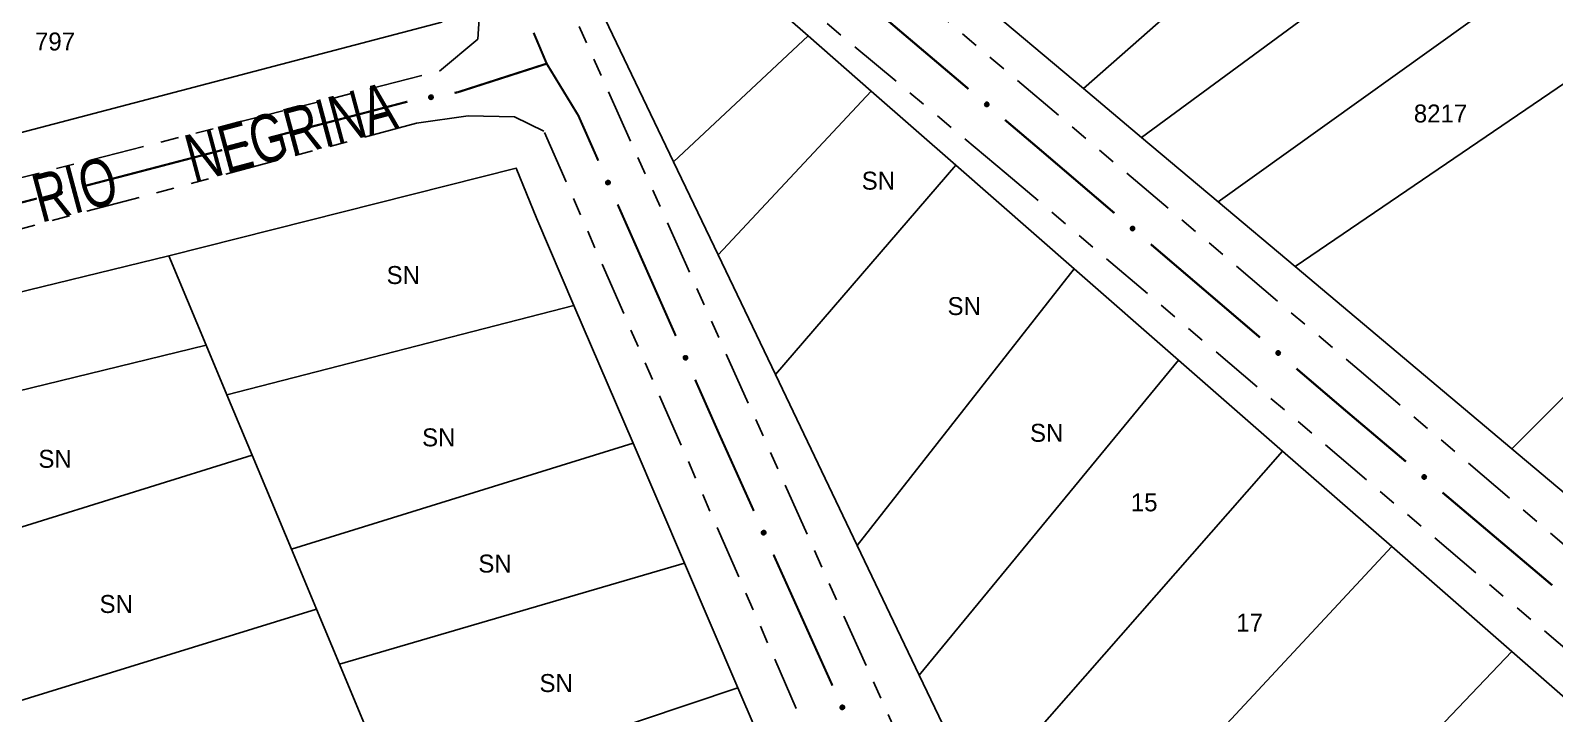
# Model space of a CAD drawing. Extents: x 204373 to 205952, y 4873300 to 4875179.
# Drawn here: x 205189.3 to 205316.6, y 4874178.3 to 4874235.3 of the extents above; entities that cross this region are included whole.
import ezdxf
from ezdxf.enums import TextEntityAlignment as Align

# ---------------------------------------------------------------- set-up
doc = ezdxf.new("R2010")
doc.units = 0
doc.header["$LTSCALE"] = 1.5
doc.header["$MEASUREMENT"] = 0
doc.linetypes.add('TRACO_25', pattern=[8, 3, -1, 1, -1, 1, -1])
for name, color, linetype in [('CD_MALHA_LOTES', 7, 'CONTINUOUS'), ('RU-QUADRA', 220, 'CONTINUOUS'), ('SV-EIXO-RUA-N-PAV', 6, 'CONTINUOUS'), ('SV-RUA-NAO-PAV', 7, 'CONTINUOUS'), ('SV-TXT-RUA-N-PAV', 7, 'CONTINUOUS'), ('Th_NmrPort', 1, 'CONTINUOUS')]:
    doc.layers.add(name, color=color, linetype=linetype)
doc.styles.add('ARIAL', font='ARIAL.SHX')

msp = doc.modelspace()

# ---------------------------------------------------------------- linework, layer by layer
at = {"layer": 'CD_MALHA_LOTES', "linetype": 'Continuous', "flags": 128}
for points in [[(205277.241737, 4874230.482253), (205303.796067, 4874253.879394)], [(205254.239624, 4874234.868738), (205234.524839, 4874252.116329), (205233.341826, 4874252.48602), (205232.084876, 4874252.338144), (205231.345493, 4874251.894514), (205230.753987, 4874250.933317), (205230.901864, 4874249.602428), (205242.985521, 4874224.366136)], [(205282.094835, 4874226.400508), (205309.829691, 4874246.833325)], [(205223.626814, 4874236.013808), (205165.463718, 4874220.76452), (205155.909065, 4874242.526014)], [(205288.486541, 4874221.024703), (205315.415102, 4874240.310679)], [(205277.241737, 4874230.482253), (205268.06684, 4874238.198887)], [(205242.985521, 4874224.366136), (205254.239624, 4874234.868738)], [(205254.239624, 4874234.868738), (205259.498115, 4874230.268318)], [(205294.915283, 4874215.617747), (205322.110317, 4874234.119899)], [(205246.711004, 4874216.585593), (205259.498115, 4874230.268318)], [(205259.498115, 4874230.268318), (205266.565296, 4874224.085555)], [(205282.094835, 4874226.400508), (205277.241737, 4874230.482253)], [(205288.486541, 4874221.024703), (205282.094835, 4874226.400508)], [(205200.823622, 4874216.507122), (205229.850079, 4874223.819339)], [(205229.850079, 4874223.819339), (205231.55851, 4874219.602788), (205234.674519, 4874212.344629)], [(205246.711004, 4874216.585593), (205242.985521, 4874224.366136)], [(205251.496605, 4874206.591035), (205266.565296, 4874224.085555)], [(205266.565296, 4874224.085555), (205276.467192, 4874215.422826)], [(205313.025006, 4874200.386391), (205334.929156, 4874222.266862)], [(205294.915283, 4874215.617747), (205288.486541, 4874221.024703)], [(205200.823622, 4874216.507122), (205170.22402, 4874209.046638)], [(205203.946997, 4874209.035695), (205200.823622, 4874216.507122)], [(205251.496605, 4874206.591035), (205246.711004, 4874216.585593)], [(205313.025006, 4874200.386391), (205294.915283, 4874215.617747)], [(205258.338128, 4874192.302754), (205276.467192, 4874215.422826)], [(205276.467192, 4874215.422826), (205285.178129, 4874207.802014)], [(205205.678217, 4874204.894442), (205234.674519, 4874212.344629)], [(205234.674519, 4874212.344629), (205239.606176, 4874200.857261)], [(205173.48534, 4874201.605423), (205203.946997, 4874209.035695)], [(205205.678217, 4874204.894442), (205203.946997, 4874209.035695)], [(205263.515766, 4874181.489439), (205285.178129, 4874207.802014)], [(205285.178129, 4874207.802014), (205293.873366, 4874200.194937)], [(205258.338128, 4874192.302754), (205251.496605, 4874206.591035)], [(205207.786538, 4874199.851126), (205205.678217, 4874204.894442)], [(205211.065699, 4874192.007045), (205239.606176, 4874200.857261)], [(205239.606176, 4874200.857261), (205243.908092, 4874190.836756)], [(205323.848687, 4874191.28303), (205313.025006, 4874200.386391)], [(205178.27239, 4874190.683017), (205207.786538, 4874199.851126)], [(205211.065699, 4874192.007045), (205207.786538, 4874199.851126)], [(205268.444147, 4874171.196688), (205293.873366, 4874200.194937)], [(205293.873366, 4874200.194937), (205302.982163, 4874192.226055)], [(205213.160854, 4874186.995224), (205211.065699, 4874192.007045)], [(205263.515766, 4874181.489439), (205258.338128, 4874192.302754)], [(205273.52727, 4874160.580765), (205302.982163, 4874192.226055)], [(205302.982163, 4874192.226055), (205313.014924, 4874183.448838)], [(205215.083808, 4874182.395325), (205243.908092, 4874190.836756)], [(205243.908092, 4874190.836756), (205248.372627, 4874180.43746)], [(205183.856036, 4874177.943053), (205213.160854, 4874186.995224)], [(205215.083808, 4874182.395325), (205213.160854, 4874186.995224)], [(205293.971198, 4874163.464358), (205313.014924, 4874183.448838)], [(205313.014924, 4874183.448838), (205321.02963, 4874176.437127)], [(205218.627362, 4874173.918789), (205215.083808, 4874182.395325)], [(205268.444147, 4874171.196688), (205263.515766, 4874181.489439)], [(205219.902479, 4874170.86858), (205248.372627, 4874180.43746)], [(205248.372627, 4874180.43746), (205252.71642, 4874170.319409)]]:
    msp.add_lwpolyline(points, dxfattribs=at)
at = {"layer": 'RU-QUADRA', "linetype": 'Continuous', "flags": 128}
msp.add_lwpolyline([(205165.463718, 4874220.76452), (205155.909065, 4874242.526014), (205150.920618, 4874253.887606), (205146.062079, 4874264.953322), (205140.98015, 4874276.527825), (205131.288211, 4874298.601998), (205126.881031, 4874308.639707), (205122.158806, 4874319.394955), (205117.127666, 4874330.853784), (205147.272591, 4874337.957049), (205176.643297, 4874344.87788), (205185.66612, 4874323.971373), (205195.149682, 4874301.9973), (205204.182705, 4874281.067157), (205209.107982, 4874269.654949), (205214.002316, 4874258.314438), (205218.943628, 4874246.865076), (205223.626814, 4874236.013808)], close=True, dxfattribs=at)
for points in [[(205417.88584, 4874097.59798), (205406.317276, 4874106.991554), (205394.869824, 4874116.286788), (205385.807075, 4874123.645662), (205376.730424, 4874131.015825), (205366.134938, 4874139.619269), (205350.148369, 4874152.418485), (205340.277889, 4874160.321019), (205330.533667, 4874168.122468), (205321.02963, 4874176.437127), (205313.014924, 4874183.448838), (205302.982163, 4874192.226055), (205293.873366, 4874200.194937), (205285.178129, 4874207.802014), (205276.467192, 4874215.422826), (205266.565296, 4874224.085555), (205259.498115, 4874230.268318), (205254.239624, 4874234.868738), (205234.524839, 4874252.116329)], [(205230.901864, 4874249.602428), (205242.985521, 4874224.366136), (205246.711004, 4874216.585593), (205251.496605, 4874206.591035), (205258.338128, 4874192.302754), (205263.515766, 4874181.489439), (205268.444147, 4874171.196688), (205273.52727, 4874160.580765), (205278.813418, 4874148.280552), (205283.873575, 4874136.506191), (205288.79552, 4874125.053432), (205297.224481, 4874114.369354), (205311.246531, 4874102.484626)], [(205268.06684, 4874238.198887), (205277.241737, 4874230.482253), (205282.094835, 4874226.400508), (205288.486541, 4874221.024703), (205294.915283, 4874215.617747), (205313.025006, 4874200.386391), (205323.848687, 4874191.28303), (205341.88527, 4874176.113189), (205360.553736, 4874160.411896), (205369.722237, 4874152.70064), (205378.153209, 4874145.60969), (205384.985221, 4874139.86356), (205389.878553, 4874135.747977), (205405.027231, 4874123.007036), (205414.140844, 4874115.341944), (205424.731782, 4874106.434334), (205435.202952, 4874097.627456)], [(205221.340099, 4874099.973752), (205246.873445, 4874106.444767), (205252.652431, 4874107.909358), (205258.431418, 4874109.37395), (205276.874363, 4874114.048017), (205267.040098, 4874137.197233), (205262.160344, 4874148.321562), (205257.415322, 4874159.3742), (205252.71642, 4874170.319409), (205248.372627, 4874180.43746), (205243.908092, 4874190.836756), (205239.606176, 4874200.857261), (205234.674519, 4874212.344629), (205231.55851, 4874219.602788), (205229.850079, 4874223.819339), (205200.823622, 4874216.507122), (205170.22402, 4874209.046638)]]:
    msp.add_lwpolyline(points, dxfattribs=at)
at = {"layer": 'SV-EIXO-RUA-N-PAV', "const_width": 0.18}
for points in [[(205258.472438, 4874238.200795), (205267.628389, 4874230.443956)], [(205231.305131, 4874235.134015), (205232.083197, 4874233.291567)], [(205232.083197, 4874233.291567), (205232.393666, 4874232.556382)], [(205224.965884, 4874230.168881), (205232.319851, 4874232.532656)], [(205232.319851, 4874232.532656), (205232.393666, 4874232.556382)], [(205232.393666, 4874232.556382), (205234.58153, 4874228.968958)], [(205224.695125, 4874230.118114), (205224.965884, 4874230.168881)], [(205209.152886, 4874226.349799), (205219.795469, 4874229.131061)], [(205219.795469, 4874229.131061), (205220.721437, 4874229.373047)], [(205220.721437, 4874229.373047), (205220.763637, 4874229.38096)], [(205234.58153, 4874228.968958), (205235.041343, 4874228.215007)], [(205235.041343, 4874228.215007), (205236.706653, 4874224.449959)], [(205270.680373, 4874227.858342), (205272.969361, 4874225.919133)], [(205272.969361, 4874225.919133), (205273.53215, 4874225.442342)], [(205193.672765, 4874222.304328), (205205.282856, 4874225.338431)], [(205273.53215, 4874225.442342), (205279.815007, 4874220.076443)], [(205178.192643, 4874218.258856), (205189.802734, 4874221.29296)], [(205238.324677, 4874220.791818), (205243.178749, 4874209.817394)], [(205282.856671, 4874217.478697), (205291.981663, 4874209.685461)], [(205295.023327, 4874207.087716), (205298.825406, 4874203.840534)], [(205244.796773, 4874206.159252), (205246.414797, 4874202.501111)], [(205298.825406, 4874203.840534), (205299.014135, 4874203.67935)], [(205299.014135, 4874203.67935), (205304.171078, 4874199.32127)], [(205246.414797, 4874202.501111), (205246.77479, 4874201.687214)], [(205246.77479, 4874201.687214), (205249.694077, 4874195.204122)], [(205307.226225, 4874196.739395), (205316.391667, 4874188.993773)], [(205251.336423, 4874191.556835), (205256.263459, 4874180.614975)]]:
    msp.add_lwpolyline(points, dxfattribs=at)
at = {"layer": 'SV-EIXO-RUA-N-PAV'}
for points in [[(205222.567875, 4874229.831253), (205222.594918, 4874229.872005), (205222.626493, 4874229.901499), (205222.659909, 4874229.918519), (205222.693359, 4874229.925859), (205222.728426, 4874229.929514), (205222.764594, 4874229.925399), (205222.803725, 4874229.91194), (205222.844795, 4874229.885099), (205222.872883, 4874229.850767), (205222.891322, 4874229.818899), (205222.900984, 4874229.78446), (205222.903964, 4874229.750335), (205222.898447, 4874229.712907), (205222.88442, 4874229.673385), (205222.856431, 4874229.632741), (205222.825277, 4874229.604038), (205222.792523, 4874229.588424), (205222.757839, 4874229.57893), (205222.721994, 4874229.575627), (205222.686514, 4874229.579871), (205222.646747, 4874229.594066), (205222.606997, 4874229.622223), (205222.578015, 4874229.652968), (205222.561945, 4874229.685494), (205222.553367, 4874229.719851), (205222.549273, 4874229.754979), (205222.551896, 4874229.791508), (205222.567875, 4874229.831253)], [(205269.11591, 4874229.328016), (205269.16459, 4874229.332738), (205269.207393, 4874229.326842), (205269.241678, 4874229.31165), (205269.268474, 4874229.290324), (205269.293431, 4874229.26542), (205269.313052, 4874229.23476), (205269.327293, 4874229.195907), (205269.332373, 4874229.147107), (205269.323451, 4874229.103656), (205269.310355, 4874229.069246), (205269.289727, 4874229.040025), (205269.265127, 4874229.016186), (205269.232605, 4874228.996857), (205269.19309, 4874228.982811), (205269.143897, 4874228.97889), (205269.101973, 4874228.984958), (205269.069197, 4874229.000524), (205269.039951, 4874229.021448), (205269.014777, 4874229.047179), (205268.995689, 4874229.077386), (205268.981618, 4874229.117197), (205268.978392, 4874229.165802), (205268.983967, 4874229.207685), (205268.999068, 4874229.240671), (205269.020316, 4874229.269001), (205269.044991, 4874229.294336), (205269.07499, 4874229.315343), (205269.11591, 4874229.328016)], [(205207.051026, 4874225.914291), (205207.075141, 4874225.956841), (205207.104568, 4874225.988479), (205207.136706, 4874226.007803), (205207.169558, 4874226.017473), (205207.204282, 4874226.023581), (205207.24065, 4874226.022016), (205207.280629, 4874226.011337), (205207.323482, 4874225.987446), (205207.353911, 4874225.955171), (205207.374542, 4874225.924677), (205207.386598, 4874225.891001), (205207.391967, 4874225.857169), (205207.389091, 4874225.819446), (205207.377874, 4874225.779037), (205207.352807, 4874225.736528), (205207.323746, 4874225.705708), (205207.292169, 4874225.687834), (205207.258237, 4874225.675927), (205207.222712, 4874225.670116), (205207.187022, 4874225.671859), (205207.146356, 4874225.683226), (205207.104727, 4874225.708523), (205207.073658, 4874225.737158), (205207.055345, 4874225.768475), (205207.044375, 4874225.802145), (205207.037825, 4874225.836898), (205207.037877, 4874225.873521), (205207.051026, 4874225.914291)], [(205191.570904, 4874221.868819), (205191.59502, 4874221.911369), (205191.624446, 4874221.943007), (205191.656585, 4874221.962331), (205191.689437, 4874221.972002), (205191.724161, 4874221.97811), (205191.760528, 4874221.976544), (205191.800507, 4874221.965865), (205191.84336, 4874221.941974), (205191.87379, 4874221.909699), (205191.89442, 4874221.879205), (205191.906477, 4874221.845529), (205191.911845, 4874221.811697), (205191.90897, 4874221.773974), (205191.897752, 4874221.733565), (205191.872686, 4874221.691056), (205191.843624, 4874221.660237), (205191.812048, 4874221.642362), (205191.778116, 4874221.630456), (205191.74259, 4874221.624644), (205191.7069, 4874221.626387), (205191.666235, 4874221.637755), (205191.624606, 4874221.663051), (205191.593537, 4874221.691686), (205191.575223, 4874221.723003), (205191.564253, 4874221.756673), (205191.557704, 4874221.791426), (205191.557755, 4874221.82805), (205191.570904, 4874221.868819)], [(205237.558218, 4874222.796817), (205237.60408, 4874222.779827), (205237.640022, 4874222.755846), (205237.664243, 4874222.727217), (205237.67905, 4874222.696337), (205237.690639, 4874222.663039), (205237.694917, 4874222.62689), (205237.690778, 4874222.585717), (205237.674058, 4874222.539592), (205237.647072, 4874222.504387), (205237.620274, 4874222.479139), (205237.588964, 4874222.461846), (205237.556428, 4874222.451129), (205237.518732, 4874222.447927), (205237.477048, 4874222.452529), (205237.431073, 4874222.470465), (205237.395998, 4874222.494217), (205237.373297, 4874222.522523), (205237.356111, 4874222.554111), (205237.344686, 4874222.588247), (205237.340692, 4874222.623756), (205237.345401, 4874222.665717), (205237.363705, 4874222.710859), (205237.386995, 4874222.746113), (205237.414975, 4874222.769205), (205237.446455, 4874222.785425), (205237.47971, 4874222.797455), (205237.515869, 4874222.803268), (205237.558218, 4874222.796817)], [(205281.298073, 4874218.954588), (205281.346771, 4874218.959117), (205281.389551, 4874218.953051), (205281.423775, 4874218.937722), (205281.450486, 4874218.91629), (205281.475343, 4874218.891286), (205281.494842, 4874218.860548), (205281.508928, 4874218.821639), (205281.513813, 4874218.77282), (205281.504719, 4874218.729404), (205281.491486, 4874218.695047), (205281.470741, 4874218.665908), (205281.446047, 4874218.642167), (205281.413449, 4874218.622968), (205281.373878, 4874218.609079), (205281.32467, 4874218.605354), (205281.28277, 4874218.611589), (205281.250056, 4874218.627285), (205281.220893, 4874218.648326), (205281.195822, 4874218.674156), (205281.176855, 4874218.70444), (205281.162943, 4874218.744306), (205281.15991, 4874218.792924), (205281.165651, 4874218.834784), (205281.180884, 4874218.86771), (205281.202245, 4874218.895955), (205281.22702, 4874218.921191), (205281.257103, 4874218.942079), (205281.298073, 4874218.954588)], [(205244.030314, 4874208.164252), (205244.076177, 4874208.147262), (205244.112119, 4874208.123281), (205244.136339, 4874208.094651), (205244.151146, 4874208.063772), (205244.162736, 4874208.030474), (205244.167014, 4874207.994325), (205244.162875, 4874207.953152), (205244.146154, 4874207.907026), (205244.119168, 4874207.871821), (205244.092371, 4874207.846574), (205244.06106, 4874207.829281), (205244.028524, 4874207.818564), (205243.990828, 4874207.815362), (205243.949144, 4874207.819964), (205243.903169, 4874207.8379), (205243.868094, 4874207.861651), (205243.845394, 4874207.889958), (205243.828207, 4874207.921546), (205243.816783, 4874207.955682), (205243.812788, 4874207.991191), (205243.817497, 4874208.033152), (205243.835801, 4874208.078294), (205243.859091, 4874208.113548), (205243.887071, 4874208.13664), (205243.918551, 4874208.152859), (205243.951807, 4874208.16489), (205243.987965, 4874208.170703), (205244.030314, 4874208.164252)], [(205293.464728, 4874208.563607), (205293.513426, 4874208.568135), (205293.556206, 4874208.562069), (205293.59043, 4874208.54674), (205293.617141, 4874208.525308), (205293.641998, 4874208.500305), (205293.661498, 4874208.469567), (205293.675583, 4874208.430657), (205293.680469, 4874208.381838), (205293.671374, 4874208.338423), (205293.658141, 4874208.304065), (205293.637397, 4874208.274926), (205293.612703, 4874208.251186), (205293.580104, 4874208.231987), (205293.540533, 4874208.218098), (205293.491325, 4874208.214373), (205293.449426, 4874208.220608), (205293.416712, 4874208.236304), (205293.387549, 4874208.257344), (205293.362478, 4874208.283175), (205293.343511, 4874208.313458), (205293.329598, 4874208.353325), (205293.326566, 4874208.401942), (205293.332307, 4874208.443803), (205293.34754, 4874208.476729), (205293.3689, 4874208.504973), (205293.393675, 4874208.53021), (205293.423758, 4874208.551097), (205293.464728, 4874208.563607)], [(205305.659964, 4874198.207152), (205305.708638, 4874198.211934), (205305.751449, 4874198.206091), (205305.785752, 4874198.19094), (205305.812574, 4874198.169647), (205305.837561, 4874198.144774), (205305.857221, 4874198.114138), (205305.871508, 4874198.075302), (205305.876648, 4874198.026509), (205305.86778, 4874197.983047), (205305.854725, 4874197.948621), (205305.834133, 4874197.919374), (205305.809563, 4874197.895505), (205305.777065, 4874197.876137), (205305.737567, 4874197.862042), (205305.688379, 4874197.858061), (205305.646447, 4874197.864078), (205305.613652, 4874197.879603), (205305.58438, 4874197.900491), (205305.559175, 4874197.926191), (205305.54005, 4874197.956375), (205305.525931, 4874197.996169), (205305.522645, 4874198.04477), (205305.528168, 4874198.08666), (205305.543229, 4874198.119665), (205305.564443, 4874198.14802), (205305.589086, 4874198.173385), (205305.619059, 4874198.194429), (205305.659964, 4874198.207152)], [(205250.556631, 4874193.556687), (205250.602605, 4874193.540003), (205250.638706, 4874193.516262), (205250.663117, 4874193.487794), (205250.678129, 4874193.457014), (205250.68994, 4874193.423794), (205250.694458, 4874193.387674), (205250.690594, 4874193.346475), (205250.67418, 4874193.300238), (205250.647429, 4874193.264855), (205250.620801, 4874193.239429), (205250.589606, 4874193.221928), (205250.557142, 4874193.210995), (205250.519468, 4874193.207542), (205250.477754, 4874193.211866), (205250.431661, 4874193.229496), (205250.396429, 4874193.253013), (205250.37354, 4874193.281168), (205250.356144, 4874193.312641), (205250.344492, 4874193.3467), (205250.340261, 4874193.382181), (205250.344691, 4874193.424173), (205250.362694, 4874193.469436), (205250.385749, 4874193.504844), (205250.413575, 4874193.528122), (205250.444945, 4874193.544551), (205250.47812, 4874193.556802), (205250.51424, 4874193.562856), (205250.556631, 4874193.556687)], [(205257.126013, 4874178.96754), (205257.171987, 4874178.950855), (205257.208088, 4874178.927114), (205257.232499, 4874178.898647), (205257.247511, 4874178.867866), (205257.259322, 4874178.834647), (205257.26384, 4874178.798527), (205257.259976, 4874178.757327), (205257.243562, 4874178.711091), (205257.216812, 4874178.675708), (205257.190183, 4874178.650282), (205257.158988, 4874178.632781), (205257.126524, 4874178.621848), (205257.08885, 4874178.618395), (205257.047136, 4874178.622719), (205257.001044, 4874178.640348), (205256.965811, 4874178.663866), (205256.942922, 4874178.692021), (205256.925526, 4874178.723493), (205256.913875, 4874178.757553), (205256.909643, 4874178.793034), (205256.914073, 4874178.835026), (205256.932076, 4874178.880289), (205256.955131, 4874178.915697), (205256.982957, 4874178.938974), (205257.014328, 4874178.955403), (205257.047503, 4874178.967655), (205257.083622, 4874178.973709), (205257.126013, 4874178.96754)]]:
    msp.add_lwpolyline(points, close=True, dxfattribs=at)
for points in [[(205222.549273, 4874229.754979), (205222.872883, 4874229.850767)], [(205222.551896, 4874229.791508), (205222.844795, 4874229.885099)], [(205222.553367, 4874229.719851), (205222.891322, 4874229.818899)], [(205222.55484, 4874229.73919), (205222.876884, 4874229.835669)], [(205222.555259, 4874229.773976), (205222.854252, 4874229.867521)], [(205222.560289, 4874229.702727), (205222.894906, 4874229.798787)], [(205222.561043, 4874229.809768), (205222.821143, 4874229.896021)], [(205222.561945, 4874229.685494), (205222.900984, 4874229.78446)], [(205222.567875, 4874229.831253), (205222.803725, 4874229.91194)], [(205222.573533, 4874229.669115), (205222.8996, 4874229.766348)], [(205222.578015, 4874229.652968), (205222.903964, 4874229.750335)], [(205222.583507, 4874229.852852), (205222.776968, 4874229.916892)], [(205222.594823, 4874229.637011), (205222.89675, 4874229.729718)], [(205222.594918, 4874229.872005), (205222.764594, 4874229.925399)], [(205222.606997, 4874229.622223), (205222.898447, 4874229.712907)], [(205222.612845, 4874229.888896), (205222.737991, 4874229.924856)], [(205222.626493, 4874229.901499), (205222.728426, 4874229.929514)], [(205222.630364, 4874229.610356), (205222.888536, 4874229.692082)], [(205222.646747, 4874229.594066), (205222.88442, 4874229.673385)], [(205222.671604, 4874229.590322), (205222.862886, 4874229.651177)], [(205222.686514, 4874229.579871), (205222.856431, 4874229.632741)], [(205222.708402, 4874229.579174), (205222.834638, 4874229.616726)], [(205222.721994, 4874229.575627), (205222.825277, 4874229.604038)], [(205268.978392, 4874229.165802), (205269.232605, 4874228.996857)], [(205268.981618, 4874229.117197), (205269.19309, 4874228.982811)], [(205268.982188, 4874229.184576), (205269.244579, 4874229.008778)], [(205268.983924, 4874229.140185), (205269.210194, 4874228.991412)], [(205268.983967, 4874229.207685), (205269.265127, 4874229.016186)], [(205268.993668, 4874229.221348), (205269.2748, 4874229.029673)], [(205268.994394, 4874229.095547), (205269.162274, 4874228.985511)], [(205268.995689, 4874229.077386), (205269.143897, 4874228.97889)], [(205268.999068, 4874229.240671), (205269.289727, 4874229.040025)], [(205269.008955, 4874229.059962), (205269.117724, 4874228.985698)], [(205269.011395, 4874229.252827), (205269.29701, 4874229.053778)], [(205269.014777, 4874229.047179), (205269.101973, 4874228.984958)], [(205269.020316, 4874229.269001), (205269.310355, 4874229.069246)], [(205269.036251, 4874229.280056), (205269.31426, 4874229.091027)], [(205269.044991, 4874229.294336), (205269.323451, 4874229.103656)], [(205269.063508, 4874229.301674), (205269.324699, 4874229.128681)], [(205269.07499, 4874229.315343), (205269.332373, 4874229.147107)], [(205269.094929, 4874229.319764), (205269.325928, 4874229.17235)], [(205269.11591, 4874229.328016), (205269.327293, 4874229.195907)], [(205269.14253, 4874229.32951), (205269.314258, 4874229.219792)], [(205269.16459, 4874229.332738), (205269.313052, 4874229.23476)], [(205269.189004, 4874229.329482), (205269.29585, 4874229.255059)], [(205269.207393, 4874229.326842), (205269.293431, 4874229.26542)], [(205207.037825, 4874225.836898), (205207.353911, 4874225.955171)], [(205207.037877, 4874225.873521), (205207.323482, 4874225.987446)], [(205207.042463, 4874225.856269), (205207.33415, 4874225.970576)], [(205207.044375, 4874225.802145), (205207.374542, 4874225.924677)], [(205207.044487, 4874225.821539), (205207.358963, 4874225.940391)], [(205207.045719, 4874225.892379), (205207.299121, 4874225.99668)], [(205207.051026, 4874225.914291), (205207.280629, 4874226.011337)], [(205207.052482, 4874225.785549), (205207.379529, 4874225.904866)], [(205207.055345, 4874225.768475), (205207.386598, 4874225.891001)], [(205207.065103, 4874225.936934), (205207.253591, 4874226.014399)], [(205207.068053, 4874225.75295), (205207.386489, 4874225.872836)], [(205207.073658, 4874225.737158), (205207.391967, 4874225.857169)], [(205207.075141, 4874225.956841), (205207.24065, 4874226.022016)], [(205207.091546, 4874225.72242), (205207.386218, 4874225.836097)], [(205207.091838, 4874225.974948), (205207.21415, 4874226.019606)], [(205207.104568, 4874225.988479), (205207.204282, 4874226.023581)], [(205207.104727, 4874225.708523), (205207.389091, 4874225.819446)], [(205207.12887, 4874225.698326), (205207.380666, 4874225.797977)], [(205207.146356, 4874225.683226), (205207.377874, 4874225.779037)], [(205207.171415, 4874225.681237), (205207.357952, 4874225.755372)], [(205207.187022, 4874225.671859), (205207.352807, 4874225.736528)], [(205207.208905, 4874225.6727), (205207.332193, 4874225.719023)], [(205207.222712, 4874225.670116), (205207.323746, 4874225.705708)], [(205191.557704, 4874221.791426), (205191.87379, 4874221.909699)], [(205191.557755, 4874221.82805), (205191.84336, 4874221.941974)], [(205191.562342, 4874221.810797), (205191.854029, 4874221.925104)], [(205191.564366, 4874221.776068), (205191.878841, 4874221.894919)], [(205191.565598, 4874221.846907), (205191.819, 4874221.951209)], [(205191.570904, 4874221.868819), (205191.800507, 4874221.965865)], [(205191.584982, 4874221.891462), (205191.773469, 4874221.968927)], [(205191.59502, 4874221.911369), (205191.760528, 4874221.976544)], [(205191.611717, 4874221.929477), (205191.734029, 4874221.974134)], [(205191.624446, 4874221.943007), (205191.724161, 4874221.97811)], [(205237.340692, 4874222.623756), (205237.431073, 4874222.470465)], [(205237.344686, 4874222.588247), (205237.395998, 4874222.494217)], [(205237.345026, 4874222.60229), (205237.410493, 4874222.48801)], [(205237.345401, 4874222.665717), (205237.477048, 4874222.452529)], [(205237.34745, 4874222.640663), (205237.450498, 4874222.468404)], [(205237.357505, 4874222.685395), (205237.49619, 4874222.452805)], [(205237.363705, 4874222.710859), (205237.518732, 4874222.447927)], [(205237.375311, 4874222.726096), (205237.534707, 4874222.453429)], [(205237.386995, 4874222.746113), (205237.556428, 4874222.451129)], [(205237.401685, 4874222.754174), (205237.571016, 4874222.459045)], [(205237.414975, 4874222.769205), (205237.588964, 4874222.461846)], [(205237.431371, 4874222.774764), (205237.601518, 4874222.471044)], [(205237.446455, 4874222.785425), (205237.620274, 4874222.479139)], [(205237.465616, 4874222.788419), (205237.633292, 4874222.497034)], [(205237.47971, 4874222.797455), (205237.647072, 4874222.504387)], [(205237.499574, 4874222.795979), (205237.659114, 4874222.52636)], [(205237.515869, 4874222.803268), (205237.674058, 4874222.539592)], [(205237.535739, 4874222.798547), (205237.679272, 4874222.565117)], [(205237.558218, 4874222.796817), (205237.690778, 4874222.585717)], [(205237.582823, 4874222.786548), (205237.689471, 4874222.612897)], [(205237.60408, 4874222.779827), (205237.694917, 4874222.62689)], [(205237.624628, 4874222.766245), (205237.688295, 4874222.652662)], [(205237.640022, 4874222.755846), (205237.690639, 4874222.663039)], [(205191.564253, 4874221.756673), (205191.89442, 4874221.879205)], [(205191.572361, 4874221.740077), (205191.899408, 4874221.859394)], [(205191.575223, 4874221.723003), (205191.906477, 4874221.845529)], [(205191.587932, 4874221.707478), (205191.906368, 4874221.827365)], [(205191.593537, 4874221.691686), (205191.911845, 4874221.811697)], [(205191.611424, 4874221.676948), (205191.906097, 4874221.790625)], [(205191.624606, 4874221.663051), (205191.90897, 4874221.773974)], [(205191.648749, 4874221.652854), (205191.900545, 4874221.752505)], [(205191.666235, 4874221.637755), (205191.897752, 4874221.733565)], [(205191.691294, 4874221.635765), (205191.877831, 4874221.7099)], [(205191.7069, 4874221.626387), (205191.872686, 4874221.691056)], [(205191.728784, 4874221.627228), (205191.852071, 4874221.673551)], [(205191.74259, 4874221.624644), (205191.843624, 4874221.660237)], [(205281.15991, 4874218.792924), (205281.413449, 4874218.622968)], [(205281.162943, 4874218.744306), (205281.373878, 4874218.609079)], [(205281.163781, 4874218.811683), (205281.42547, 4874218.634841)], [(205281.16534, 4874218.767285), (205281.391016, 4874218.617612)], [(205281.165651, 4874218.834784), (205281.446047, 4874218.642167)], [(205281.175407, 4874218.848409), (205281.455774, 4874218.655616)], [(205281.175632, 4874218.722606), (205281.343073, 4874218.611902)], [(205281.176855, 4874218.70444), (205281.32467, 4874218.605354)], [(205281.180884, 4874218.86771), (205281.470741, 4874218.665908)], [(205281.190052, 4874218.686963), (205281.298523, 4874218.612267)], [(205281.19326, 4874218.879817), (205281.478079, 4874218.679632)], [(205281.195822, 4874218.674156), (205281.28277, 4874218.611589)], [(205281.202245, 4874218.895955), (205281.491486, 4874218.695047)], [(205281.218224, 4874218.906946), (205281.495478, 4874218.716812)], [(205281.22702, 4874218.921191), (205281.504719, 4874218.729404)], [(205281.245566, 4874218.928455), (205281.506067, 4874218.754424)], [(205281.257103, 4874218.942079), (205281.513813, 4874218.77282)], [(205281.277059, 4874218.94642), (205281.507469, 4874218.798087)], [(205281.298073, 4874218.954588), (205281.508928, 4874218.821639)], [(205281.324699, 4874218.955977), (205281.495988, 4874218.845576)], [(205281.346771, 4874218.959117), (205281.494842, 4874218.860548)], [(205281.371172, 4874218.955764), (205281.47772, 4874218.880916)], [(205281.389551, 4874218.953051), (205281.475343, 4874218.891286)], [(205243.812788, 4874207.991191), (205243.903169, 4874207.8379)], [(205243.816783, 4874207.955682), (205243.868094, 4874207.861651)], [(205243.817122, 4874207.969724), (205243.882589, 4874207.855445)], [(205243.817497, 4874208.033152), (205243.949144, 4874207.819964)], [(205243.819546, 4874208.008097), (205243.922594, 4874207.835839)], [(205243.829601, 4874208.05283), (205243.968286, 4874207.82024)], [(205243.835801, 4874208.078294), (205243.990828, 4874207.815362)], [(205243.847408, 4874208.093531), (205244.006803, 4874207.820864)], [(205243.859091, 4874208.113548), (205244.028524, 4874207.818564)], [(205243.873782, 4874208.121609), (205244.043113, 4874207.826479)], [(205243.887071, 4874208.13664), (205244.06106, 4874207.829281)], [(205243.903467, 4874208.142199), (205244.073614, 4874207.838478)], [(205243.918551, 4874208.152859), (205244.092371, 4874207.846574)], [(205243.937713, 4874208.155854), (205244.105388, 4874207.864468)], [(205243.951807, 4874208.16489), (205244.119168, 4874207.871821)], [(205243.97167, 4874208.163413), (205244.13121, 4874207.893794)], [(205243.987965, 4874208.170703), (205244.146154, 4874207.907026)], [(205244.007835, 4874208.165981), (205244.151368, 4874207.932551)], [(205244.030314, 4874208.164252), (205244.162875, 4874207.953152)], [(205244.05492, 4874208.153982), (205244.161567, 4874207.980331)], [(205244.076177, 4874208.147262), (205244.167014, 4874207.994325)], [(205244.096724, 4874208.13368), (205244.160392, 4874208.020096)], [(205244.112119, 4874208.123281), (205244.162736, 4874208.030474)], [(205293.326566, 4874208.401942), (205293.580104, 4874208.231987)], [(205293.329598, 4874208.353325), (205293.540533, 4874208.218098)], [(205293.330436, 4874208.420701), (205293.592125, 4874208.24386)], [(205293.331995, 4874208.376303), (205293.557671, 4874208.22663)], [(205293.332307, 4874208.443803), (205293.612703, 4874208.251186)], [(205293.342063, 4874208.457427), (205293.622429, 4874208.264634)], [(205293.342287, 4874208.331624), (205293.509728, 4874208.22092)], [(205293.343511, 4874208.313458), (205293.491325, 4874208.214373)], [(205293.34754, 4874208.476729), (205293.637397, 4874208.274926)], [(205293.356707, 4874208.295981), (205293.465179, 4874208.221285)], [(205293.359915, 4874208.488836), (205293.644735, 4874208.288651)], [(205293.362478, 4874208.283175), (205293.449426, 4874208.220608)], [(205293.3689, 4874208.504973), (205293.658141, 4874208.304065)], [(205293.384879, 4874208.515965), (205293.662133, 4874208.325831)], [(205293.393675, 4874208.53021), (205293.671374, 4874208.338423)], [(205293.412222, 4874208.537474), (205293.672722, 4874208.363442)], [(205293.423758, 4874208.551097), (205293.680469, 4874208.381838)], [(205293.443714, 4874208.555439), (205293.674124, 4874208.407106)], [(205293.464728, 4874208.563607), (205293.675583, 4874208.430657)], [(205293.491354, 4874208.564996), (205293.662643, 4874208.454595)], [(205293.513426, 4874208.568135), (205293.661498, 4874208.469567)], [(205293.537828, 4874208.564783), (205293.644376, 4874208.489935)], [(205293.556206, 4874208.562069), (205293.641998, 4874208.500305)], [(205305.522645, 4874198.04477), (205305.777065, 4874197.876137)], [(205305.525931, 4874197.996169), (205305.737567, 4874197.862042)], [(205305.526418, 4874198.063549), (205305.789024, 4874197.888072)], [(205305.528168, 4874198.08666), (205305.809563, 4874197.895505)], [(205305.528208, 4874198.01916), (205305.75466, 4874197.870663)], [(205305.537853, 4874198.100335), (205305.819219, 4874197.909005)], [(205305.538732, 4874197.974535), (205305.706748, 4874197.864704)], [(205305.54005, 4874197.956375), (205305.688379, 4874197.858061)], [(205305.543229, 4874198.119665), (205305.834133, 4874197.919374)], [(205305.553338, 4874197.938968), (205305.662197, 4874197.864837)], [(205305.555542, 4874198.131836), (205305.8414, 4874197.933137)], [(205305.559175, 4874197.926191), (205305.646447, 4874197.864078)], [(205305.564443, 4874198.14802), (205305.854725, 4874197.948621)], [(205305.580364, 4874198.159095), (205305.858604, 4874197.970407)], [(205305.589086, 4874198.173385), (205305.86778, 4874197.983047)], [(205305.607594, 4874198.180746), (205305.868997, 4874198.008073)], [(205305.619059, 4874198.194429), (205305.876648, 4874198.026509)], [(205305.638993, 4874198.198874), (205305.870172, 4874198.051743)], [(205305.659964, 4874198.207152), (205305.871508, 4874198.075302)], [(205305.686583, 4874198.208679), (205305.858444, 4874198.099171)], [(205305.708638, 4874198.211934), (205305.857221, 4874198.114138)], [(205305.733057, 4874198.208708), (205305.839993, 4874198.134416)], [(205305.751449, 4874198.206091), (205305.837561, 4874198.144774)], [(205250.340261, 4874193.382181), (205250.431661, 4874193.229496)], [(205250.344492, 4874193.3467), (205250.396429, 4874193.253013)], [(205250.344691, 4874193.424173), (205250.477754, 4874193.211866)], [(205250.344738, 4874193.360744), (205250.410965, 4874193.246904)], [(205250.346907, 4874193.399133), (205250.451099, 4874193.227564)], [(205250.356664, 4874193.443931), (205250.496895, 4874193.21227)], [(205250.362694, 4874193.469436), (205250.519468, 4874193.207542)], [(205250.374199, 4874193.48475), (205250.535407, 4874193.21315)], [(205250.385749, 4874193.504844), (205250.557142, 4874193.210995)], [(205250.400385, 4874193.513003), (205250.571678, 4874193.219007)], [(205250.413575, 4874193.528122), (205250.589606, 4874193.221928)], [(205250.429933, 4874193.53379), (205250.602099, 4874193.231209)], [(205250.444945, 4874193.544551), (205250.620801, 4874193.239429)], [(205250.464087, 4874193.547673), (205250.633699, 4874193.25741)], [(205250.47812, 4874193.556802), (205250.647429, 4874193.264855)], [(205250.497993, 4874193.555458), (205250.659325, 4874193.286907)], [(205250.51424, 4874193.562856), (205250.67418, 4874193.300238)], [(205250.534141, 4874193.558267), (205250.679225, 4874193.325798)], [(205250.556631, 4874193.556687), (205250.690594, 4874193.346475)], [(205250.581304, 4874193.546582), (205250.689105, 4874193.373645)], [(205250.602605, 4874193.540003), (205250.694458, 4874193.387674)], [(205250.623243, 4874193.526558), (205250.687665, 4874193.413401)], [(205250.638706, 4874193.516262), (205250.68994, 4874193.423794)], [(205256.909643, 4874178.793034), (205257.001044, 4874178.640348)], [(205256.913875, 4874178.757553), (205256.965811, 4874178.663866)], [(205256.914073, 4874178.835026), (205257.047136, 4874178.622719)], [(205256.91412, 4874178.771597), (205256.980347, 4874178.657756)], [(205256.916289, 4874178.809985), (205257.020481, 4874178.638417)], [(205256.926046, 4874178.854784), (205257.066277, 4874178.623122)], [(205256.932076, 4874178.880289), (205257.08885, 4874178.618395)], [(205256.943581, 4874178.895603), (205257.104789, 4874178.624003)], [(205256.955131, 4874178.915697), (205257.126524, 4874178.621848)], [(205256.969767, 4874178.923855), (205257.14106, 4874178.62986)], [(205256.982957, 4874178.938974), (205257.158988, 4874178.632781)], [(205256.999315, 4874178.944643), (205257.171481, 4874178.642062)], [(205257.014328, 4874178.955403), (205257.190183, 4874178.650282)], [(205257.033469, 4874178.958526), (205257.203081, 4874178.668263)], [(205257.047503, 4874178.967655), (205257.216812, 4874178.675708)], [(205257.067375, 4874178.966311), (205257.228707, 4874178.69776)], [(205257.083622, 4874178.973709), (205257.243562, 4874178.711091)], [(205257.103523, 4874178.96912), (205257.248607, 4874178.73665)], [(205257.126013, 4874178.96754), (205257.259976, 4874178.757327)], [(205257.150686, 4874178.957434), (205257.258488, 4874178.784498)], [(205257.171987, 4874178.950855), (205257.26384, 4874178.798527)], [(205257.192625, 4874178.937411), (205257.257047, 4874178.824254)], [(205257.208088, 4874178.927114), (205257.259322, 4874178.834647)]]:
    msp.add_lwpolyline(points, dxfattribs=at)
at = {"layer": 'SV-RUA-NAO-PAV', "linetype": 'TRACO_25'}
for points in [[(205469.869408, 4874155.794668, 6.33864), (205410.383138, 4874208.878046, 6.190223), (205365.324488, 4874247.034163, 6.759155), (205311.198651, 4874294.016638, 8.045438), (205278.363032, 4874320.720973, 8.391746), (205249.283753, 4874346.300027, 9.183304), (205235.307578, 4874358.877007, 9.109096), (205231.250581, 4874360.577365, 9.109096), (205226.517922, 4874360.9276, 9.109096), (205187.133029, 4874351.378169, 9.133831), (205185.305437, 4874350.328128, 9.133831), (205185.306302, 4874347.527816, 9.133831), (205186.383876, 4874344.752462, 9.01015), (205197.75998, 4874318.949117, 8.614371), (205212.9705, 4874282.444421, 8.317536), (205214.949768, 4874278.843938, 8.49069), (205220.360226, 4874272.918053, 8.465954), (205244.254044, 4874254.440005, 8.144383), (205300.258031, 4874206.957396, 7.550714), (205350.977246, 4874163.82549, 6.165486), (205404.877184, 4874118.593219, 5.274983), (205469.597174, 4874064.30949, 5.646026)], [(205502.059641, 4874029.679288, 5.349192), (205411.84252, 4874104.891404, 5.299719), (205355.738743, 4874151.173884, 6.041805), (205270.780938, 4874223.385447, 7.897021), (205229.579575, 4874257.865995, 8.367009), (205227.501267, 4874257.841078, 8.367009), (205225.898857, 4874257.366092, 8.367009), (205226.074553, 4874256.015934, 8.367009), (205227.728402, 4874252.090428, 8.268064), (205270.801688, 4874156.177961, 6.586002), (205289.895894, 4874111.597205, 6.066542), (205291.624314, 4874109.446894, 5.868652), (205294.629702, 4874107.521555, 5.868652), (205318.547726, 4874091.743806, 5.176038), (205363.481292, 4874053.212653, 4.755523), (205391.98361, 4874031.008998, 4.557633), (205419.284204, 4874008.180324, 4.285534), (205443.804668, 4873987.602016, 4.137117)]]:
    msp.add_polyline3d(points, dxfattribs=at)
for points in [[(205131.161586, 4874293.449037, 9.381193), (205163.03563, 4874218.214337, 8.713316), (205164.988955, 4874217.539181, 8.564898), (205171.098371, 4874218.614047, 8.564898), (205223.452792, 4874231.938361, 8.243328), (205226.632048, 4874234.588525, 8.2928), (205226.806525, 4874237.188807, 8.2928), (205222.571276, 4874248.515244, 8.144383), (205179.196916, 4874346.352938, 9.133831), (205176.467238, 4874347.403168, 9.133831), (205172.886556, 4874347.303305, 9.158567), (205115.643583, 4874332.45293, 9.40593), (205114.922929, 4874331.70951, 9.40593), (205114.371462, 4874330.124043, 9.40593), (205114.487215, 4874328.212911, 9.40593)], [(205258.052795, 4874167.704773, 6.8581), (205232.168247, 4874226.91244, 8.268064), (205229.713961, 4874228.112676, 8.045438), (205225.832746, 4874228.187845, 8.317536), (205221.526059, 4874227.587957, 8.317536), (205171.951049, 4874214.338536, 8.391746), (205167.118964, 4874212.31351, 8.391746), (205166.343467, 4874209.913275, 8.391746), (205197.36501, 4874138.379023, 7.204407), (205214.804449, 4874100.699103, 6.214959), (205217.258973, 4874098.723782, 6.214959), (205219.938294, 4874098.573654, 6.412848), (205256.319304, 4874105.172881, 6.635474), (205275.473924, 4874108.222427, 6.363376), (205279.505071, 4874109.147363, 6.33864), (205281.88348, 4874110.397403, 6.214959), (205282.483605, 4874113.097679, 6.116014), (205281.28019, 4874117.948269, 6.116014), (205266.145361, 4874152.602756, 6.53653)]]:
    msp.add_polyline3d(points, close=True, dxfattribs=at)

# ---------------------------------------------------------------- texts
at = {"layer": 'SV-TXT-RUA-N-PAV', "style": 'ARIAL', "width": 0.7}
for s, p in [('NEGRINA', (205202.90746, 4874222.607101)), ('RIO', (205190.156626, 4874219.256055))]:
    msp.add_text(s, height=4, rotation=15, dxfattribs=at).set_placement(p)
at = {"layer": 'Th_NmrPort', "color": 1}
for s, p in [('797', (205189.647196, 4874234.408042)), ('8217', (205304.829923, 4874228.393964)), ('SN', (205258.70801, 4874222.782783)), ('SN', (205219.020882, 4874214.902429)), ('SN', (205265.879563, 4874212.31004)), ('SN', (205221.984236, 4874201.343918)), ('SN', (205272.76653, 4874201.723462)), ('SN', (205189.934279, 4874199.552598)), ('15', (205281.190259, 4874195.917919)), ('SN', (205226.684697, 4874190.80347)), ('SN', (205195.041561, 4874187.427611)), ('17', (205290.002196, 4874185.874533)), ('SN', (205231.79145, 4874180.82516))]:
    msp.add_text(s, height=1.5, dxfattribs=at).set_placement(p, align=Align.MIDDLE_LEFT)

doc.saveas('drawing.dxf')
